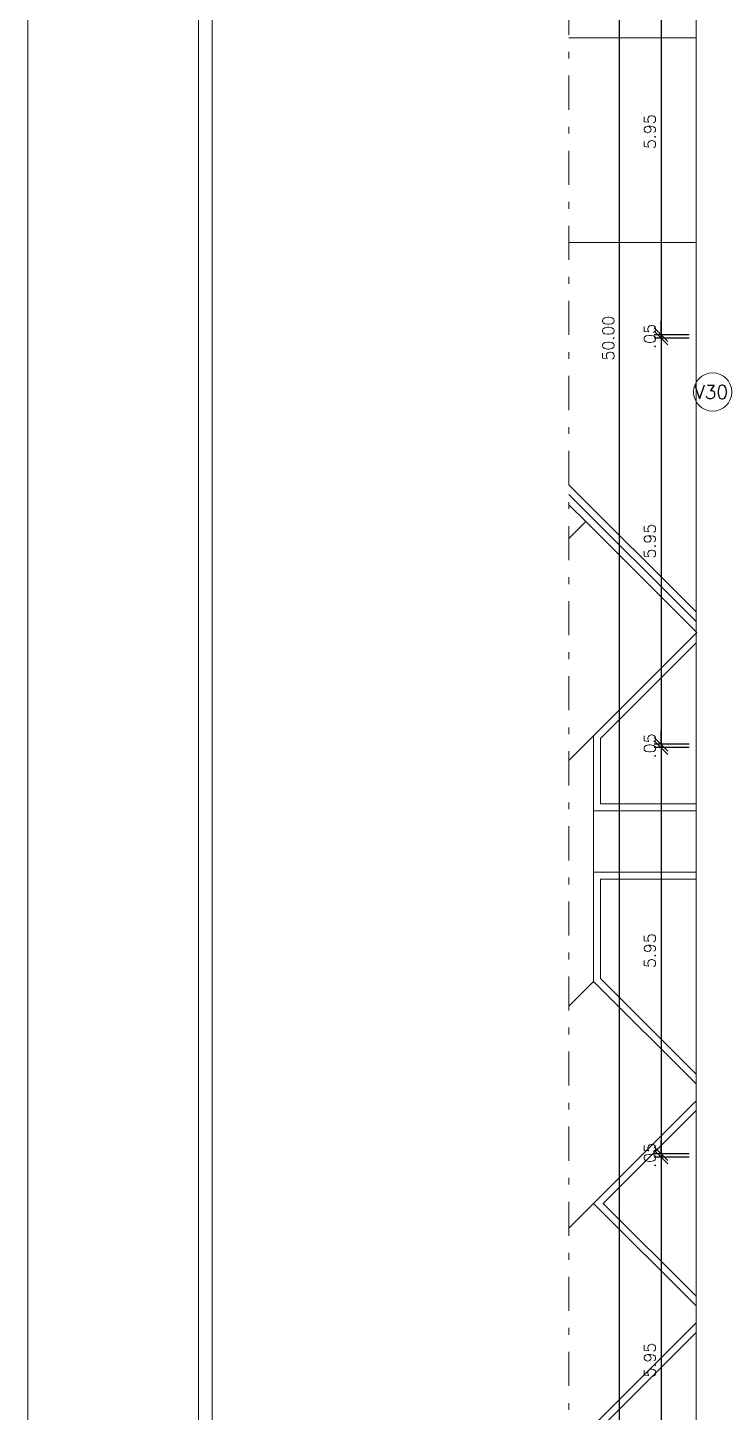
# Model space of a CAD drawing. Header units: millimetres. Extents: x 521 to 1055, y 261 to 520.
# Drawn here: x 655.96 to 666.22, y 383.51 to 403.8 of the extents above; entities that cross this region are included whole.
import ezdxf

# ---------------------------------------------------------------- set-up
doc = ezdxf.new("R2010")
doc.units = ezdxf.units.MM
doc.linetypes.add('CONTINU', pattern=[0])
doc.linetypes.add('DASHDOTX2', pattern=[2, 1, -0.5, 0, -0.5])
doc.layers.add('0.1', color=8, linetype='Continuous', lineweight=13)
doc.styles.add('ROMANS', font='romans')
doc.styles.get("Standard").update_dxf_attribs({"font": 'romans.shx'})
doc.dimstyles.new('Fares Eng - 50', dxfattribs={"dimscale": 2, "dimtxt": 0.085, "dimasz": 0.1, "dimexe": 0.05, "dimexo": 0.05, "dimgap": 0.04, "dimtad": 1, "dimzin": 4, "dimdsep": 46, "dimtxsty": 'ROMANS', "dimblk1": 'OBLIQUE', "dimblk2": 'OBLIQUE', "dimsah": 1, "dimcen": 0.05, "dimdle": 0.05, "dimclrd": 8, "dimclre": 8, "dimclrt": 8, "dimaunit": 1, "dimadec": 0, "dimazin": 0, "dimtfac": 1, "dimtix": 1, "dimtmove": 2, "dimatfit": 0, "dimldrblk": 'OPEN90', "dimfxl": 1, "dimtolj": 1, "dimtzin": 0, "dimarcsym": 0})

# ---------------------------------------------------------------- blocks, each defined once
blk = doc.blocks.new('_OBLIQUE')
at = {"color": 0, "linetype": 'ByBlock'}
blk.add_line((-0.5, -0.5), (0.5, 0.5), dxfattribs=at)
blk = doc.blocks.new('*D373')
at = {"layer": '0.1', "color": 8, "linetype": 'CONTINU', "lineweight": -2, "transparency": 16777216}
for p, q in [((665.04, 424.246), (664.533, 424.246)), ((664.633, 374.146), (664.633, 424.346)), ((665.04, 374.246), (664.533, 374.246))]:
    blk.add_line(p, q, dxfattribs=at)
at = {"layer": 'DEFPOINTS', "color": 0, "linetype": 'CONTINU', "lineweight": -2, "transparency": 16777216}
for p in [(664.633, 424.246), (665.14, 424.246), (665.14, 374.246)]:
    blk.add_point(p, dxfattribs=at)
at = {"layer": '0.1', "color": 8, "linetype": 'CONTINU', "lineweight": -2, "transparency": 16777216, "xscale": 0.2, "yscale": 0.2, "zscale": 0.2}
for p, rotation in [((664.633, 424.246), 90), ((664.633, 374.246), 270)]:
    blk.add_blockref('_OBLIQUE', p, dxfattribs=dict(at, rotation=rotation))
at = {"layer": '0.1', "color": 8, "linetype": 'CONTINU', "transparency": 16777216, "insert": (664.468, 399.246), "char_height": 0.17, "attachment_point": 5, "rotation": 90, "style": 'ROMANS'}
blk.add_mtext('\\A1;50.00', dxfattribs=at)
blk = doc.blocks.new('_Open90')
at = {"color": 0, "linetype": 'ByBlock', "lineweight": -2}
for p, q in [((0, 0), (-1, 0)), ((-0.5, 0.5), (0, 0)), ((0, 0), (-0.5, -0.5))]:
    blk.add_line(p, q, dxfattribs=at)
blk = doc.blocks.new('*D658')
at = {"layer": '0.1', "color": 8, "linetype": 'CONTINU', "lineweight": -2, "transparency": 16777216}
for p, q in [((665.24, 399.346), (665.24, 393.196)), ((665.653, 399.246), (665.14, 399.246)), ((665.653, 393.296), (665.14, 393.296))]:
    blk.add_line(p, q, dxfattribs=at)
at = {"layer": 'DEFPOINTS', "color": 0, "linetype": 'CONTINU', "lineweight": -2, "transparency": 16777216}
for p in [(665.753, 399.246), (665.24, 393.296), (665.753, 393.296)]:
    blk.add_point(p, dxfattribs=at)
at = {"layer": '0.1', "color": 8, "linetype": 'CONTINU', "lineweight": -2, "transparency": 16777216, "xscale": 0.2, "yscale": 0.2, "zscale": 0.2}
for p, rotation in [((665.24, 399.246), 90), ((665.24, 393.296), 270)]:
    blk.add_blockref('_OBLIQUE', p, dxfattribs=dict(at, rotation=rotation))
at = {"layer": '0.1', "color": 8, "linetype": 'CONTINU', "transparency": 16777216, "insert": (665.075, 396.271), "char_height": 0.17, "attachment_point": 5, "rotation": 90, "style": 'ROMANS'}
blk.add_mtext('\\A1;5.95', dxfattribs=at)
blk = doc.blocks.new('*D659')
at = {"layer": '0.1', "color": 8, "linetype": 'CONTINU', "lineweight": -2, "transparency": 16777216}
for p, q in [((665.24, 393.296), (665.24, 393.496)), ((665.653, 393.296), (665.14, 393.296)), ((665.653, 393.246), (665.14, 393.246)), ((665.24, 393.296), (665.24, 393.246)), ((665.24, 393.246), (665.24, 393.046))]:
    blk.add_line(p, q, dxfattribs=at)
at = {"layer": 'DEFPOINTS', "color": 0, "linetype": 'CONTINU', "lineweight": -2, "transparency": 16777216}
for p in [(665.24, 393.246), (665.753, 393.296), (665.753, 393.246)]:
    blk.add_point(p, dxfattribs=at)
at = {"layer": '0.1', "color": 8, "linetype": 'CONTINU', "lineweight": -2, "transparency": 16777216, "xscale": 0.2, "yscale": 0.2, "zscale": 0.2}
for p, rotation in [((665.24, 393.296), 270), ((665.24, 393.246), 90)]:
    blk.add_blockref('_OBLIQUE', p, dxfattribs=dict(at, rotation=rotation))
at = {"layer": '0.1', "color": 8, "linetype": 'CONTINU', "transparency": 16777216, "insert": (665.075, 393.271), "char_height": 0.17, "attachment_point": 5, "rotation": 90, "style": 'ROMANS'}
blk.add_mtext('\\A1;.05', dxfattribs=at)
blk = doc.blocks.new('*D660')
at = {"layer": '0.1', "color": 8, "linetype": 'CONTINU', "lineweight": -2, "transparency": 16777216}
for p, q in [((665.653, 393.246), (665.14, 393.246)), ((665.24, 393.346), (665.24, 387.196)), ((665.653, 387.296), (665.14, 387.296))]:
    blk.add_line(p, q, dxfattribs=at)
at = {"layer": 'DEFPOINTS', "color": 0, "linetype": 'CONTINU', "lineweight": -2, "transparency": 16777216}
for p in [(665.753, 393.246), (665.24, 387.296), (665.753, 387.296)]:
    blk.add_point(p, dxfattribs=at)
at = {"layer": '0.1', "color": 8, "linetype": 'CONTINU', "lineweight": -2, "transparency": 16777216, "xscale": 0.2, "yscale": 0.2, "zscale": 0.2}
for p, rotation in [((665.24, 393.246), 90), ((665.24, 387.296), 270)]:
    blk.add_blockref('_OBLIQUE', p, dxfattribs=dict(at, rotation=rotation))
at = {"layer": '0.1', "color": 8, "linetype": 'CONTINU', "transparency": 16777216, "insert": (665.075, 390.271), "char_height": 0.17, "attachment_point": 5, "rotation": 90, "style": 'ROMANS'}
blk.add_mtext('\\A1;5.95', dxfattribs=at)
blk = doc.blocks.new('*D661')
at = {"layer": '0.1', "color": 8, "linetype": 'CONTINU', "lineweight": -2, "transparency": 16777216}
for p, q in [((665.24, 387.296), (665.24, 387.496)), ((665.653, 387.296), (665.14, 387.296)), ((665.653, 387.246), (665.14, 387.246)), ((665.24, 387.296), (665.24, 387.246)), ((665.24, 387.246), (665.24, 387.046))]:
    blk.add_line(p, q, dxfattribs=at)
at = {"layer": 'DEFPOINTS', "color": 0, "linetype": 'CONTINU', "lineweight": -2, "transparency": 16777216}
for p in [(665.24, 387.246), (665.753, 387.296), (665.753, 387.246)]:
    blk.add_point(p, dxfattribs=at)
at = {"layer": '0.1', "color": 8, "linetype": 'CONTINU', "lineweight": -2, "transparency": 16777216, "xscale": 0.2, "yscale": 0.2, "zscale": 0.2}
for p, rotation in [((665.24, 387.296), 270), ((665.24, 387.246), 90)]:
    blk.add_blockref('_OBLIQUE', p, dxfattribs=dict(at, rotation=rotation))
at = {"layer": '0.1', "color": 8, "linetype": 'CONTINU', "transparency": 16777216, "insert": (665.075, 387.271), "char_height": 0.17, "attachment_point": 5, "rotation": 90, "style": 'ROMANS'}
blk.add_mtext('\\A1;.05', dxfattribs=at)
blk = doc.blocks.new('*D662')
at = {"layer": '0.1', "color": 8, "linetype": 'CONTINU', "lineweight": -2, "transparency": 16777216}
for p, q in [((665.24, 387.346), (665.24, 381.196)), ((665.653, 387.246), (665.14, 387.246)), ((665.653, 381.296), (665.14, 381.296))]:
    blk.add_line(p, q, dxfattribs=at)
at = {"layer": 'DEFPOINTS', "color": 0, "linetype": 'CONTINU', "lineweight": -2, "transparency": 16777216}
for p in [(665.753, 387.246), (665.24, 381.296), (665.753, 381.296)]:
    blk.add_point(p, dxfattribs=at)
at = {"layer": '0.1', "color": 8, "linetype": 'CONTINU', "lineweight": -2, "transparency": 16777216, "xscale": 0.2, "yscale": 0.2, "zscale": 0.2}
for p, rotation in [((665.24, 387.246), 90), ((665.24, 381.296), 270)]:
    blk.add_blockref('_OBLIQUE', p, dxfattribs=dict(at, rotation=rotation))
at = {"layer": '0.1', "color": 8, "linetype": 'CONTINU', "transparency": 16777216, "insert": (665.075, 384.271), "char_height": 0.17, "attachment_point": 5, "rotation": 90, "style": 'ROMANS'}
blk.add_mtext('\\A1;5.95', dxfattribs=at)
blk = doc.blocks.new('*D3209')
at = {"layer": '0.1', "color": 8, "linetype": 'CONTINU', "lineweight": -2, "transparency": 16777216}
for p, q in [((665.24, 399.296), (665.24, 399.496)), ((665.653, 399.296), (665.14, 399.296)), ((665.24, 399.246), (665.24, 399.296)), ((665.653, 399.246), (665.14, 399.246)), ((665.24, 399.246), (665.24, 399.046))]:
    blk.add_line(p, q, dxfattribs=at)
at = {"layer": 'DEFPOINTS', "color": 0, "linetype": 'CONTINU', "lineweight": -2, "transparency": 16777216}
for p in [(665.24, 399.296), (665.753, 399.296), (665.753, 399.246)]:
    blk.add_point(p, dxfattribs=at)
at = {"layer": '0.1', "color": 8, "linetype": 'CONTINU', "lineweight": -2, "transparency": 16777216, "xscale": 0.2, "yscale": 0.2, "zscale": 0.2}
for p, rotation in [((665.24, 399.296), 270), ((665.24, 399.246), 90)]:
    blk.add_blockref('_OBLIQUE', p, dxfattribs=dict(at, rotation=rotation))
at = {"layer": '0.1', "color": 8, "linetype": 'CONTINU', "lineweight": -2, "transparency": 16777216, "insert": (665.075, 399.271), "char_height": 0.17, "attachment_point": 5, "rotation": 90, "style": 'ROMANS'}
blk.add_mtext('\\A1;.05', dxfattribs=at)
blk = doc.blocks.new('*D3213')
at = {"layer": '0.1', "color": 8, "linetype": 'CONTINU', "lineweight": -2, "transparency": 16777216}
for p, q in [((665.653, 405.246), (665.14, 405.246)), ((665.24, 405.346), (665.24, 399.196)), ((665.653, 399.296), (665.14, 399.296))]:
    blk.add_line(p, q, dxfattribs=at)
at = {"layer": 'DEFPOINTS', "color": 0, "linetype": 'CONTINU', "lineweight": -2, "transparency": 16777216}
for p in [(665.753, 405.246), (665.24, 399.296), (665.753, 399.296)]:
    blk.add_point(p, dxfattribs=at)
at = {"layer": '0.1', "color": 8, "linetype": 'CONTINU', "lineweight": -2, "transparency": 16777216, "xscale": 0.2, "yscale": 0.2, "zscale": 0.2}
for p, rotation in [((665.24, 405.246), 90), ((665.24, 399.296), 270)]:
    blk.add_blockref('_OBLIQUE', p, dxfattribs=dict(at, rotation=rotation))
at = {"layer": '0.1', "color": 8, "linetype": 'CONTINU', "lineweight": -2, "transparency": 16777216, "insert": (665.075, 402.271), "char_height": 0.17, "attachment_point": 5, "rotation": 90, "style": 'ROMANS'}
blk.add_mtext('\\A1;5.95', dxfattribs=at)

msp = doc.modelspace()

# ---------------------------------------------------------------- linework, layer by layer
at = {"layer": '0.1', "color": 8, "linetype": 'DASHDOTX2', "ltscale": 0.5}
msp.add_line((663.88995, 365.19275), (663.88995, 428.20423), dxfattribs=at)
at = {"layer": '0.1', "color": 8, "linetype": 'CONTINU'}
for p, q in [((665.75267, 375.39649), (665.75267, 423.09649)), ((664.25126, 391.4205), (664.25126, 392.3205))]:
    msp.add_line(p, q, dxfattribs=at)
at = {"layer": '0.1', "color": 8}
for p, q in [((665.75267, 403.64649), (663.88995, 403.64649)), ((663.88995, 400.64649), (665.75267, 400.64649)), ((663.88995, 397.09623), (665.75267, 395.23351)), ((663.88995, 396.95481), (665.75267, 395.09209)), ((665.75267, 394.92191), (664.25126, 393.4205)), ((665.75267, 394.78049), (664.35126, 393.37908)), ((664.25126, 393.4205), (664.25126, 392.3205)), ((664.35126, 393.37908), (664.35126, 392.4205)), ((664.35126, 392.4205), (665.75267, 392.4205)), ((664.25126, 392.3205), (665.75267, 392.3205)), ((664.25126, 391.4205), (665.75267, 391.4205)), ((664.25126, 389.8205), (664.25126, 391.4205)), ((664.35126, 389.86192), (664.35126, 391.3205)), ((664.35126, 391.3205), (665.75267, 391.3205)), ((665.75267, 388.31909), (664.25126, 389.8205)), ((665.75267, 388.46051), (664.35126, 389.86192)), ((665.75267, 388.06922), (664.25126, 386.56781)), ((665.75267, 387.9278), (664.39268, 386.56781)), ((665.75267, 385.20782), (664.39268, 386.56781)), ((665.75267, 384.67511), (664.39268, 383.31512))]:
    msp.add_line(p, q, dxfattribs=at)
for points in [[(782.16805, 432.60294), (655.96365, 432.60294), (655.96365, 348.60294), (782.16805, 348.60294)], [(658.46365, 349.60294), (658.46365, 431.60294), (781.16805, 431.60294), (781.16805, 349.60294)]]:
    msp.add_lwpolyline(points, close=True, dxfattribs=at)
msp.add_lwpolyline([(765.34805, 430.40294, 0.41421356), (764.34805, 431.40294), (659.66365, 431.40294, 0.41421356), (658.66365, 430.40294), (658.66365, 356.80294, 0.41421356), (659.66365, 355.80294), (764.34805, 355.80294, 0.41421356), (765.34805, 356.80294)], format="xyb", close=True, dxfattribs=at)
for points in [[(663.88995, 396.31188), (664.13642, 396.55835), (663.88995, 396.80481)], [(663.88995, 393.05919), (665.76276, 394.932), (664.13642, 396.55835), (663.88995, 396.31188)], [(665.75267, 388.31909), (664.25126, 389.8205), (663.88995, 389.45919)], [(663.88995, 386.2065), (665.75267, 388.06922)], [(665.75267, 385.0664), (664.25126, 386.56781), (663.88995, 386.2065)], [(663.88995, 382.95381), (665.75267, 384.81653)]]:
    msp.add_lwpolyline(points, dxfattribs=at)
msp.add_circle((665.99522, 398.45681), 0.28038, dxfattribs=at)

# ---------------------------------------------------------------- texts
msp.add_text('V30', height=0.2, dxfattribs=at).set_placement((665.72443, 398.3553))

# ---------------------------------------------------------------- dimensions: what is measured, and where the dimension line sits
at = {"layer": '0.1', "color": 8, "linetype": 'CONTINU'}
for base, p1, p2, picture, middle in [((664.63261, 424.24649), (665.14032, 374.24649), (665.14032, 424.24649), '*D373', (664.46761, 399.24649)), ((665.24032, 393.29649), (665.75267, 399.24649), (665.75267, 393.29649), '*D658', (665.07532, 396.27149)), ((665.24032, 393.24649), (665.75267, 393.29649), (665.75267, 393.24649), '*D659', (665.07532, 393.27149)), ((665.24032, 387.29649), (665.75267, 393.24649), (665.75267, 387.29649), '*D660', (665.07532, 390.27149)), ((665.24032, 387.24649), (665.75267, 387.29649), (665.75267, 387.24649), '*D661', (665.07532, 387.27149)), ((665.24032, 381.29649), (665.75267, 387.24649), (665.75267, 381.29649), '*D662', (665.07532, 384.27149))]:
    dim = msp.add_linear_dim(base=base, p1=p1, p2=p2, angle=90, dimstyle='Fares Eng - 50', dxfattribs=at)
    dim.commit()
    dim.dimension.update_dxf_attribs({"geometry": picture, "text_midpoint": middle})
at = {"layer": '0.1', "color": 8, "linetype": 'CONTINU', "lineweight": -2}
for p1, picture, middle in [((665.75267, 405.24649), '*D3213', (665.07532, 402.27149)), ((665.75267, 399.24649), '*D3209', (665.07532, 399.27149))]:
    dim = msp.add_linear_dim(base=(665.24032, 399.29649), p1=p1, p2=(665.75267, 399.29649), angle=90, dimstyle='Fares Eng - 50', dxfattribs=at)
    dim.commit()
    dim.dimension.update_dxf_attribs({"geometry": picture, "text_midpoint": middle})

doc.saveas('drawing.dxf')
